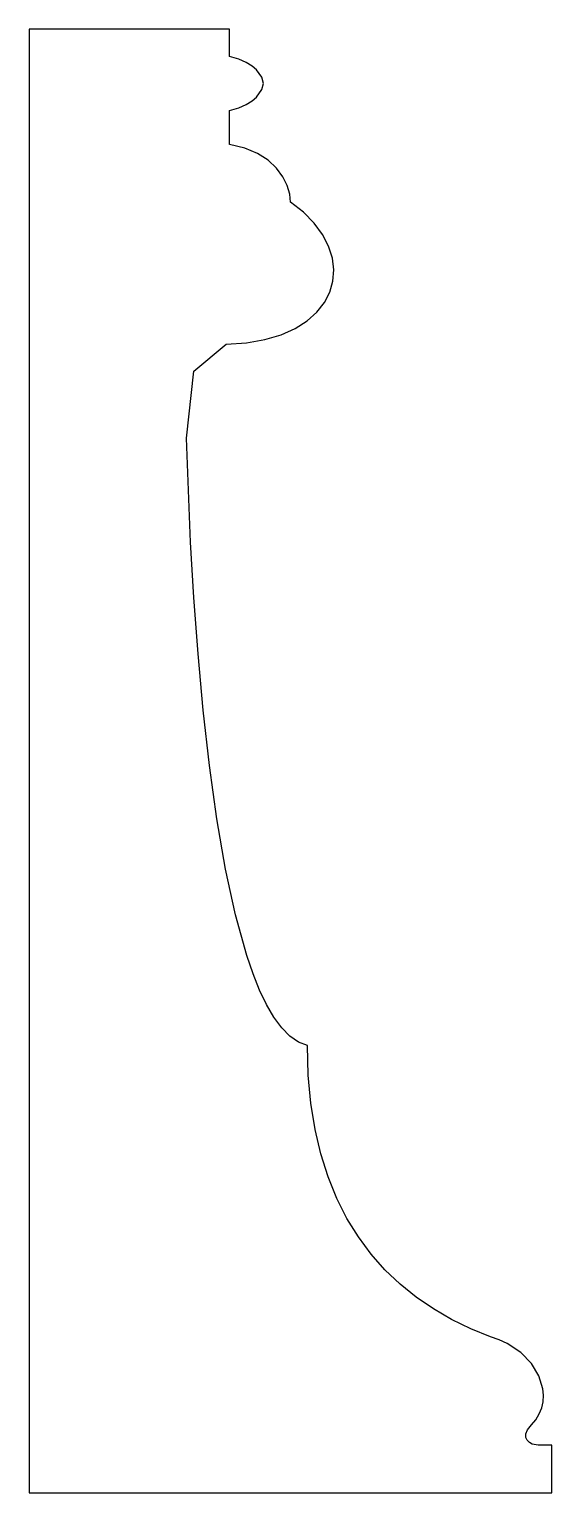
# Model space of a CAD drawing. Extents: x -1 to 93, y -230 to 318.
# Drawn here: x 0 to 92.7, y -230 to 30.1 of the extents above.
import ezdxf

# ---------------------------------------------------------------- set-up
doc = ezdxf.new("R2010")
doc.units = 0

msp = doc.modelspace()

# ---------------------------------------------------------------- linework, layer by layer
at = {"layer": 'Layer_1'}
for p, q in [((0, 30.1039), (0, -229.992)), ((35.5224, 30.1039), (0, 30.1039)), ((35.5224, 25.287379), (35.5224, 30.1039)), ((37.16399, 24.784093), (35.5224, 25.287379)), ((38.49514, 24.196112), (37.16399, 24.784093)), ((39.54407, 23.551715), (38.49514, 24.196112)), ((40.338993, 22.879095), (39.54407, 23.551715)), ((41.279735, 21.562045), (40.338993, 22.879095)), ((41.543141, 20.470775), (41.279735, 21.562045)), ((40.338993, 18.062485), (41.279735, 19.379535)), ((41.279735, 19.379535), (41.543141, 20.470775)), ((35.5224, 15.6542), (37.16399, 16.157486)), ((35.522422, 9.633348), (35.5224, 15.6542)), ((37.16399, 16.157486), (38.49514, 16.745439)), ((38.49514, 16.745439), (39.54407, 17.389865)), ((39.54407, 17.389865), (40.338993, 18.062485)), ((38.235282, 8.996006), (35.522422, 9.633348)), ((40.517752, 8.034109), (38.235282, 8.996006)), ((42.391002, 6.818179), (40.517752, 8.034109)), ((43.876192, 5.418839), (42.391002, 6.818179)), ((44.994492, 3.906609), (43.876192, 5.418839)), ((45.767078, 2.352019), (44.994492, 3.906609)), ((46.215105, 0.825679), (45.767078, 2.352019)), ((46.359744, -0.601881), (46.215105, 0.825679)), ((48.682865, -2.42987), (46.359744, -0.601881)), ((50.583226, -4.369831), (48.682865, -2.42987)), ((52.064634, -6.390614), (50.583226, -4.369831)), ((53.130894, -8.461069), (52.064634, -6.390614)), ((53.785812, -10.550043), (53.130894, -8.461069)), ((54.033194, -12.626387), (53.785812, -10.550043)), ((53.876844, -14.65895), (54.033194, -12.626387)), ((53.320569, -16.616581), (53.876844, -14.65895)), ((52.368175, -18.468129), (53.320569, -16.616581)), ((49.290251, -21.728374), (51.023467, -20.182444)), ((51.023467, -20.182444), (52.368175, -18.468129)), ((44.673516, -24.190477), (47.172332, -23.074769)), ((47.172332, -23.074769), (49.290251, -21.728374)), ((29.192354, -30.676641), (34.929744, -25.841981)), ((34.929744, -25.841981), (38.548417, -25.605235)), ((38.548417, -25.605235), (41.797609, -25.04435)), ((41.797609, -25.04435), (44.673516, -24.190477)), ((27.910644, -42.595341), (29.192354, -30.676641)), ((28.626782, -61.025641), (27.910644, -42.595341)), ((29.20578, -70.877981), (28.626782, -61.025641)), ((29.949697, -80.909381), (29.20578, -70.877981)), ((30.87177, -90.935481), (29.949697, -80.909381)), ((31.98522, -100.771961), (30.87177, -90.935481)), ((33.30329, -110.234471), (31.98522, -100.771961)), ((34.83919, -119.138721), (33.30329, -110.234471)), ((36.60617, -127.300381), (34.83919, -119.138721)), ((38.61744, -134.535111), (36.60617, -127.300381)), ((39.71882, -137.747281), (38.61744, -134.535111)), ((40.88624, -140.658601), (39.71882, -137.747281)), ((42.12135, -143.246011), (40.88624, -140.658601)), ((43.4258, -145.486511), (42.12135, -143.246011)), ((44.80125, -147.357021), (43.4258, -145.486511)), ((46.24935, -148.834511), (44.80125, -147.357021)), ((47.77175, -149.895951), (46.24935, -148.834511)), ((49.37011, -150.518279), (47.77175, -149.895951)), ((49.523568, -155.782909), (49.37011, -150.518279)), ((49.976887, -160.744149), (49.523568, -155.782909)), ((50.719484, -165.409029), (49.976887, -160.744149)), ((51.740774, -169.784659), (50.719484, -165.409029)), ((53.030174, -173.878059), (51.740774, -169.784659)), ((54.577104, -177.696269), (53.030174, -173.878059)), ((56.370974, -181.246399), (54.577104, -177.696269)), ((58.401204, -184.535469), (56.370974, -181.246399)), ((60.657214, -187.570509), (58.401204, -184.535469)), ((63.128424, -190.358639), (60.657214, -187.570509)), ((65.804244, -192.906879), (63.128424, -190.358639)), ((68.674084, -195.222259), (65.804244, -192.906879)), ((71.727374, -197.311889), (68.674084, -195.222259)), ((74.953524, -199.182799), (71.727374, -197.311889)), ((78.341954, -200.842009), (74.953524, -199.182799)), ((81.882074, -202.296639), (78.341954, -200.842009)), ((83.405194, -202.816407), (81.882074, -202.296639)), ((84.810124, -203.463147), (83.405194, -202.816407)), ((87.244284, -205.081237), (84.810124, -203.463147)), ((89.142224, -207.037967), (87.244284, -205.081237)), ((90.461614, -209.220477), (89.142224, -207.037967)), ((91.160113, -211.515897), (90.461614, -209.220477)), ((91.263302, -212.670637), (91.160113, -211.515897)), ((91.195391, -213.811297), (91.263302, -212.670637)), ((90.525114, -215.993797), (90.951094, -214.923727)), ((90.951094, -214.923727), (91.195391, -213.811297)), ((88.417859, -218.797224), (89.106949, -217.950558)), ((89.106949, -217.950558), (89.912165, -217.007457)), ((89.912165, -217.007457), (90.525114, -215.993797)), ((88.109766, -219.531001), (88.417859, -218.797224)), ((88.112024, -220.151889), (88.109766, -219.531001)), ((88.354266, -220.659889), (88.112024, -220.151889)), ((88.765839, -221.055), (88.354266, -220.659889)), ((89.27619, -221.337222), (88.765839, -221.055)), ((90.311, -221.563), (89.27619, -221.337222)), ((92.7193, -221.563), (90.311, -221.563)), ((92.7193, -229.992), (92.7193, -221.563)), ((0, -229.992), (92.7193, -229.992))]:
    msp.add_line(p, q, dxfattribs=at)

doc.saveas('drawing.dxf')
